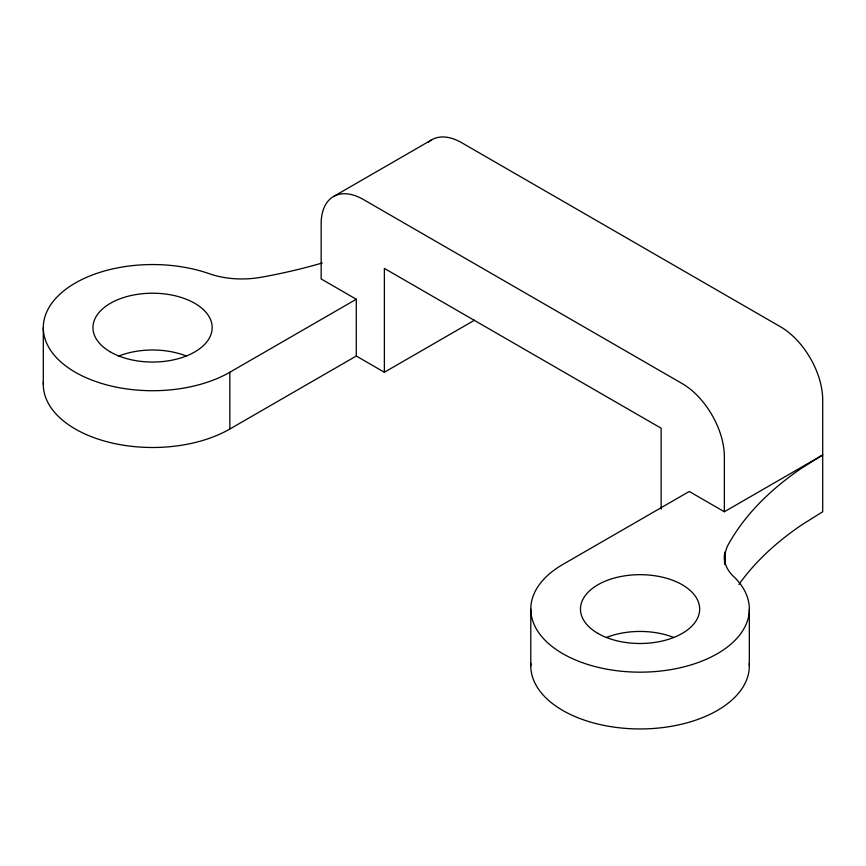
<?xml version="1.0" encoding="UTF-8"?>
<svg xmlns="http://www.w3.org/2000/svg" width="866" height="866" viewBox="0 0 866 866"><rect width="100%" height="100%" fill="white"/><g stroke="black" fill="none" stroke-linecap="round" stroke-linejoin="round"><path stroke-width="1.3" d="M724.55 554.63C723.305 563.463 728.198 571.928 734.704 577.535A109.278 63.088 0 0 1 702.748 660.758A109.278 63.088 0 0 1 556.362 649.63A109.278 63.088 0 0 1 562.803 564.47L689.239 491.477L724.355 511.752L822.7 454.975L801.548 468.225A383.627 221.49 0 0 0 727.137 546.76L724.55 554.63L724.55 564.091M333.507 196.528L431.842 139.751M322.293 262.95A383.627 221.49 0 0 1 260.525 277.358C242.783 280.368 224.153 279.242 207.212 272.996A109.278 63.088 0 0 0 63.066 291.441A109.278 63.088 0 0 0 82.335 375.963A109.278 63.088 0 0 0 229.847 372.239L356.283 299.246L356.283 356.023L229.847 429.016A109.278 63.088 0 0 1 108.748 442.201A109.278 63.088 0 0 1 43.387 381.884M356.283 356.023L384.374 372.239L474.525 320.193M356.283 299.246L321.156 278.96L321.156 223.807A59.602 34.413 60 0 1 363.309 199.472L682.213 383.595A59.602 34.413 60 0 1 724.355 456.599L724.355 511.752M749.339 609.079L749.339 665.857M725.08 551.967L725.08 564.134M661.137 509.111L661.137 428.205L384.374 268.417L384.374 372.239M530.793 609.079L530.793 665.857M229.847 372.239L229.847 429.016M43.3 327.629L43.3 384.407M428.205 142.435A59.602 34.413 60 0 1 461.643 142.695L780.558 326.818A59.602 34.413 60 0 1 822.7 399.821L822.7 511.752L801.548 525.002A383.627 221.49 0 0 0 738.947 584.442M118.826 356.045A59.602 34.413 0 0 1 186.32 356.045M749.252 663.334A109.278 63.088 0 0 1 640.071 728.945A109.278 63.088 0 0 1 530.88 663.334M606.319 637.495A59.602 34.413 0 0 1 673.813 637.495M110.426 351.964A59.602 34.413 0 0 0 210.146 336.538A59.602 34.413 0 0 0 137.142 294.386A59.602 34.413 0 0 0 110.426 351.964M597.919 633.414A59.602 34.413 0 0 0 697.639 617.988A59.602 34.413 0 0 0 624.635 575.847A59.602 34.413 0 0 0 597.919 633.414"/></g></svg>
